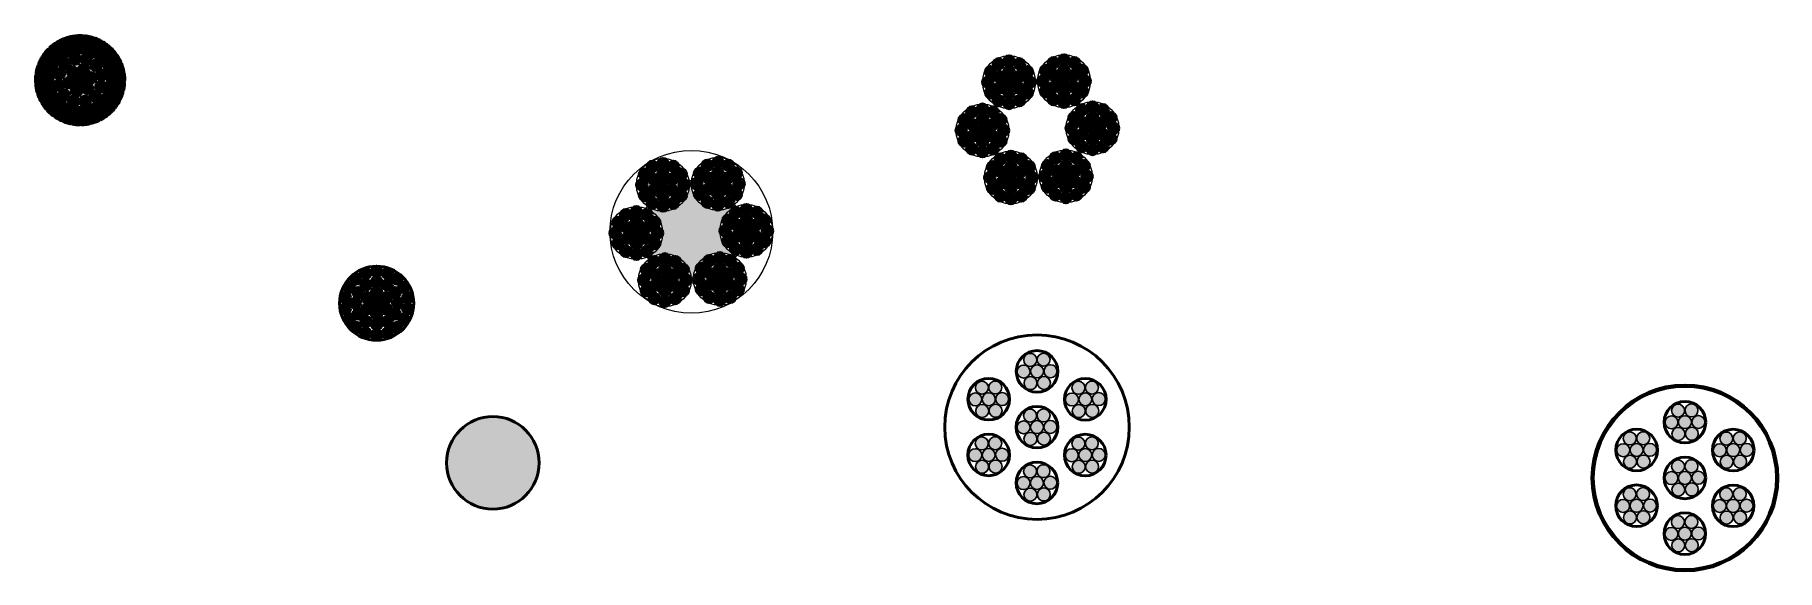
# Model space of a CAD drawing. Header units: millimetres. Extents: x 5641 to 6299, y 2495 to 2697.
import ezdxf

# ---------------------------------------------------------------- set-up
doc = ezdxf.new("R2010")
doc.units = ezdxf.units.MM
doc.layers.add('cienka', color=5, linetype='Continuous', lineweight=20)
doc.layers.add('grube', color=10, linetype='Continuous', lineweight=50)
doc.layers.add('kresk_steel', color=50, linetype='Continuous', lineweight=5, transparency=0.75)
doc.layers.add('kresk_steel2', color=210, linetype='Continuous', lineweight=5, transparency=0.9)

# ---------------------------------------------------------------- blocks, each defined once
blk = doc.blocks.new('drut_lina')
at = {"layer": 'kresk_steel'}
h = blk.add_hatch(color=256, dxfattribs=at)
h.dxf.hatch_style = 1
h.paths.add_polyline_path([(-2, 0, 1), (2, 0, 1)])
at = {"layer": 'grube'}
blk.add_circle((0, 0), 2, dxfattribs=at)
blk = doc.blocks.new('*U31')
at = {"layer": 'grube'}
blk.add_blockref('drut_lina', (0, 0), dxfattribs=at)
blk = doc.blocks.new('*U32')
at = {"layer": 'grube', "color": 0, "linetype": 'ByBlock', "lineweight": -2, "transparency": 16777216}
for p, rotation in [((5766.42, 2597.68), 59.99999999999999), ((5773.34, 2597.68), 299.9999999999999), ((5766.42, 2593.68), 120), ((5769.88, 2591.68), 180), ((5773.34, 2593.68), 240)]:
    blk.add_blockref('*U31', p, dxfattribs=dict(at, rotation=rotation))
blk.add_blockref('*U31', (5769.88, 2599.68), dxfattribs=at)
blk = doc.blocks.new('*U33')
at = {"layer": 'grube'}
blk.add_blockref('drut_lina', (0, 0), dxfattribs=at)
blk = doc.blocks.new('*U34')
at = {"layer": 'grube', "color": 0, "linetype": 'ByBlock', "lineweight": -2, "transparency": 16777216}
for p, rotation in [((5762.95, 2599.68), 59.99999999999999), ((5765.88, 2602.6), 30), ((5773.88, 2602.6), 329.9999999999999), ((5776.81, 2599.68), 299.9999999999999), ((5761.88, 2595.68), 90), ((5762.95, 2591.68), 120), ((5776.81, 2591.68), 240), ((5777.88, 2595.68), 270), ((5765.88, 2588.75), 150), ((5769.88, 2587.68), 180), ((5773.88, 2588.75), 209.9999999999999)]:
    blk.add_blockref('*U33', p, dxfattribs=dict(at, rotation=rotation))
blk.add_blockref('*U33', (5769.88, 2603.68), dxfattribs=at)
blk = doc.blocks.new('*U35')
at = {"layer": 'grube'}
blk.add_blockref('drut_lina', (0, 0), dxfattribs=at)
blk = doc.blocks.new('*U36')
at = {"layer": 'grube', "color": 0, "linetype": 'ByBlock', "lineweight": -2, "transparency": 16777216}
for p, rotation in [((5762.17, 2604.87), 40.00000000000001), ((5765.78, 2606.95), 19.99999999999999), ((5773.98, 2606.95), 340), ((5777.59, 2604.87), 320), ((5758.06, 2597.76), 80.00000000000001), ((5759.49, 2601.68), 59.99999999999999), ((5780.27, 2601.68), 299.9999999999999), ((5781.7, 2597.76), 280), ((5758.06, 2593.59), 99.99999999999999), ((5781.7, 2593.59), 259.9999999999999), ((5759.49, 2589.68), 120), ((5762.17, 2586.48), 140), ((5765.78, 2584.4), 160.0000000000001), ((5773.98, 2584.4), 199.9999999999999), ((5777.59, 2586.48), 219.9999999999999), ((5780.27, 2589.68), 240), ((5769.88, 2583.68), 180)]:
    blk.add_blockref('*U35', p, dxfattribs=dict(at, rotation=rotation))
blk.add_blockref('*U35', (5769.88, 2607.68), dxfattribs=at)
blk = doc.blocks.new('*U66')
at = {"layer": 'grube'}
blk.add_blockref('drut_lina', (0, 0), dxfattribs=at)
blk = doc.blocks.new('*U67')
at = {"layer": 'grube', "color": 0, "linetype": 'ByBlock', "lineweight": -2, "transparency": 16777216}
for p, rotation in [((5766.42, 2597.68), 59.99999999999999), ((5773.34, 2597.68), 299.9999999999999), ((5766.42, 2593.68), 120), ((5769.88, 2591.68), 180), ((5773.34, 2593.68), 240)]:
    blk.add_blockref('*U66', p, dxfattribs=dict(at, rotation=rotation))
blk.add_blockref('*U66', (5769.88, 2599.68), dxfattribs=at)
blk = doc.blocks.new('*U68')
at = {"layer": 'grube'}
blk.add_blockref('drut_lina', (0, 0), dxfattribs=at)
blk = doc.blocks.new('*U69')
at = {"layer": 'grube', "color": 0, "linetype": 'ByBlock', "lineweight": -2, "transparency": 16777216}
for p, rotation in [((5762.95, 2599.68), 59.99999999999999), ((5765.88, 2602.6), 30), ((5773.88, 2602.6), 329.9999999999999), ((5776.81, 2599.68), 299.9999999999999), ((5761.88, 2595.68), 90), ((5762.95, 2591.68), 120), ((5776.81, 2591.68), 240), ((5777.88, 2595.68), 270), ((5765.88, 2588.75), 150), ((5769.88, 2587.68), 180), ((5773.88, 2588.75), 209.9999999999999)]:
    blk.add_blockref('*U68', p, dxfattribs=dict(at, rotation=rotation))
blk.add_blockref('*U68', (5769.88, 2603.68), dxfattribs=at)
blk = doc.blocks.new('*U63')
at = {"layer": 'cienka'}
for radius in [10, 6]:
    blk.add_circle((0, 0), radius, dxfattribs=at)
at = {"layer": 'grube'}
for name, p in [('*U69', (-5769.88, -2595.68)), ('*U67', (-5769.88, -2595.68)), ('drut_lina', (0, 0))]:
    blk.add_blockref(name, p, dxfattribs=at)
blk = doc.blocks.new('*U65')
at = {"layer": 'cienka', "color": 0, "linetype": 'ByBlock', "lineweight": -2, "transparency": 16777216}
for p, rotation in [((5878.73, 2641.25), 299.9999999999999), ((5899.5, 2641.66), 240), ((5910.25, 2623.88), 180), ((5879.45, 2605.27), 59.99999999999999), ((5900.22, 2605.69), 120)]:
    blk.add_blockref('*U63', p, dxfattribs=dict(at, rotation=rotation))
blk.add_blockref('*U63', (5868.71, 2623.05), dxfattribs=at)
blk = doc.blocks.new('*U71')
at = {"layer": 'grube'}
blk.add_blockref('drut_lina', (0, 0), dxfattribs=at)
blk = doc.blocks.new('*U72')
at = {"layer": 'grube', "color": 0, "linetype": 'ByBlock', "lineweight": -2, "transparency": 16777216}
for p, rotation in [((5766.42, 2597.68), 59.99999999999999), ((5773.34, 2597.68), 299.9999999999999), ((5766.42, 2593.68), 120), ((5769.88, 2591.68), 180), ((5773.34, 2593.68), 240)]:
    blk.add_blockref('*U71', p, dxfattribs=dict(at, rotation=rotation))
blk.add_blockref('*U71', (5769.88, 2599.68), dxfattribs=at)
blk = doc.blocks.new('*U73')
at = {"layer": 'grube'}
blk.add_blockref('drut_lina', (0, 0), dxfattribs=at)
blk = doc.blocks.new('*U74')
at = {"layer": 'grube', "color": 0, "linetype": 'ByBlock', "lineweight": -2, "transparency": 16777216}
for p, rotation in [((5762.95, 2599.68), 59.99999999999999), ((5765.88, 2602.6), 30), ((5773.88, 2602.6), 329.9999999999999), ((5776.81, 2599.68), 299.9999999999999), ((5761.88, 2595.68), 90), ((5762.95, 2591.68), 120), ((5776.81, 2591.68), 240), ((5777.88, 2595.68), 270), ((5765.88, 2588.75), 150), ((5769.88, 2587.68), 180), ((5773.88, 2588.75), 209.9999999999999)]:
    blk.add_blockref('*U73', p, dxfattribs=dict(at, rotation=rotation))
blk.add_blockref('*U73', (5769.88, 2603.68), dxfattribs=at)
blk = doc.blocks.new('*U76')
at = {"layer": 'grube'}
blk.add_blockref('drut_lina', (0, 0), dxfattribs=at)
blk = doc.blocks.new('*U77')
at = {"layer": 'grube', "color": 0, "linetype": 'ByBlock', "lineweight": -2, "transparency": 16777216}
for p, rotation in [((5766.42, 2597.68), 59.99999999999999), ((5773.34, 2597.68), 299.9999999999999), ((5766.42, 2593.68), 120), ((5769.88, 2591.68), 180), ((5773.34, 2593.68), 240)]:
    blk.add_blockref('*U76', p, dxfattribs=dict(at, rotation=rotation))
blk.add_blockref('*U76', (5769.88, 2599.68), dxfattribs=at)
blk = doc.blocks.new('*U78')
at = {"layer": 'grube'}
blk.add_blockref('drut_lina', (0, 0), dxfattribs=at)
blk = doc.blocks.new('*U79')
at = {"layer": 'grube', "color": 0, "linetype": 'ByBlock', "lineweight": -2, "transparency": 16777216}
for p, rotation in [((5762.95, 2599.68), 59.99999999999999), ((5765.88, 2602.6), 30), ((5773.88, 2602.6), 329.9999999999999), ((5776.81, 2599.68), 299.9999999999999), ((5761.88, 2595.68), 90), ((5762.95, 2591.68), 120), ((5776.81, 2591.68), 240), ((5777.88, 2595.68), 270), ((5765.88, 2588.75), 150), ((5769.88, 2587.68), 180), ((5773.88, 2588.75), 209.9999999999999)]:
    blk.add_blockref('*U78', p, dxfattribs=dict(at, rotation=rotation))
blk.add_blockref('*U78', (5769.88, 2603.68), dxfattribs=at)
blk = doc.blocks.new('*U81')
at = {"layer": 'grube'}
blk.add_blockref('drut_lina', (0, 0), dxfattribs=at)
blk = doc.blocks.new('*U82')
at = {"layer": 'grube', "color": 0, "linetype": 'ByBlock', "lineweight": -2, "transparency": 16777216}
for p, rotation in [((5766.42, 2597.68), 59.99999999999999), ((5773.34, 2597.68), 299.9999999999999), ((5766.42, 2593.68), 120), ((5769.88, 2591.68), 180), ((5773.34, 2593.68), 240)]:
    blk.add_blockref('*U81', p, dxfattribs=dict(at, rotation=rotation))
blk.add_blockref('*U81', (5769.88, 2599.68), dxfattribs=at)
blk = doc.blocks.new('*U83')
at = {"layer": 'grube'}
blk.add_blockref('drut_lina', (0, 0), dxfattribs=at)
blk = doc.blocks.new('*U84')
at = {"layer": 'grube', "color": 0, "linetype": 'ByBlock', "lineweight": -2, "transparency": 16777216}
for p, rotation in [((5762.95, 2599.68), 59.99999999999999), ((5765.88, 2602.6), 30), ((5773.88, 2602.6), 329.9999999999999), ((5776.81, 2599.68), 299.9999999999999), ((5761.88, 2595.68), 90), ((5762.95, 2591.68), 120), ((5776.81, 2591.68), 240), ((5777.88, 2595.68), 270), ((5765.88, 2588.75), 150), ((5769.88, 2587.68), 180), ((5773.88, 2588.75), 209.9999999999999)]:
    blk.add_blockref('*U83', p, dxfattribs=dict(at, rotation=rotation))
blk.add_blockref('*U83', (5769.88, 2603.68), dxfattribs=at)
blk = doc.blocks.new('*U86')
at = {"layer": 'grube'}
blk.add_blockref('drut_lina', (0, 0), dxfattribs=at)
blk = doc.blocks.new('*U87')
at = {"layer": 'grube', "color": 0, "linetype": 'ByBlock', "lineweight": -2, "transparency": 16777216}
for p, rotation in [((5766.42, 2597.68), 59.99999999999999), ((5773.34, 2597.68), 299.9999999999999), ((5766.42, 2593.68), 120), ((5769.88, 2591.68), 180), ((5773.34, 2593.68), 240)]:
    blk.add_blockref('*U86', p, dxfattribs=dict(at, rotation=rotation))
blk.add_blockref('*U86', (5769.88, 2599.68), dxfattribs=at)
blk = doc.blocks.new('*U88')
at = {"layer": 'grube'}
blk.add_blockref('drut_lina', (0, 0), dxfattribs=at)
blk = doc.blocks.new('*U89')
at = {"layer": 'grube', "color": 0, "linetype": 'ByBlock', "lineweight": -2, "transparency": 16777216}
for p, rotation in [((5762.95, 2599.68), 59.99999999999999), ((5765.88, 2602.6), 30), ((5773.88, 2602.6), 329.9999999999999), ((5776.81, 2599.68), 299.9999999999999), ((5761.88, 2595.68), 90), ((5762.95, 2591.68), 120), ((5776.81, 2591.68), 240), ((5777.88, 2595.68), 270), ((5765.88, 2588.75), 150), ((5769.88, 2587.68), 180), ((5773.88, 2588.75), 209.9999999999999)]:
    blk.add_blockref('*U88', p, dxfattribs=dict(at, rotation=rotation))
blk.add_blockref('*U88', (5769.88, 2603.68), dxfattribs=at)
blk = doc.blocks.new('*U91')
at = {"layer": 'grube'}
blk.add_blockref('drut_lina', (0, 0), dxfattribs=at)
blk = doc.blocks.new('*U92')
at = {"layer": 'grube', "color": 0, "linetype": 'ByBlock', "lineweight": -2, "transparency": 16777216}
for p, rotation in [((5766.42, 2597.68), 59.99999999999999), ((5773.34, 2597.68), 299.9999999999999), ((5766.42, 2593.68), 120), ((5769.88, 2591.68), 180), ((5773.34, 2593.68), 240)]:
    blk.add_blockref('*U91', p, dxfattribs=dict(at, rotation=rotation))
blk.add_blockref('*U91', (5769.88, 2599.68), dxfattribs=at)
blk = doc.blocks.new('*U93')
at = {"layer": 'grube'}
blk.add_blockref('drut_lina', (0, 0), dxfattribs=at)
blk = doc.blocks.new('*U94')
at = {"layer": 'grube', "color": 0, "linetype": 'ByBlock', "lineweight": -2, "transparency": 16777216}
for p, rotation in [((5762.95, 2599.68), 59.99999999999999), ((5765.88, 2602.6), 30), ((5773.88, 2602.6), 329.9999999999999), ((5776.81, 2599.68), 299.9999999999999), ((5761.88, 2595.68), 90), ((5762.95, 2591.68), 120), ((5776.81, 2591.68), 240), ((5777.88, 2595.68), 270), ((5765.88, 2588.75), 150), ((5769.88, 2587.68), 180), ((5773.88, 2588.75), 209.9999999999999)]:
    blk.add_blockref('*U93', p, dxfattribs=dict(at, rotation=rotation))
blk.add_blockref('*U93', (5769.88, 2603.68), dxfattribs=at)
blk = doc.blocks.new('*U96')
at = {"layer": 'grube'}
blk.add_blockref('drut_lina', (0, 0), dxfattribs=at)
blk = doc.blocks.new('*U97')
at = {"layer": 'grube', "color": 0, "linetype": 'ByBlock', "lineweight": -2, "transparency": 16777216}
for p, rotation in [((5766.42, 2597.68), 59.99999999999999), ((5773.34, 2597.68), 299.9999999999999), ((5766.42, 2593.68), 120), ((5769.88, 2591.68), 180), ((5773.34, 2593.68), 240)]:
    blk.add_blockref('*U96', p, dxfattribs=dict(at, rotation=rotation))
blk.add_blockref('*U96', (5769.88, 2599.68), dxfattribs=at)
blk = doc.blocks.new('*U98')
at = {"layer": 'grube'}
blk.add_blockref('drut_lina', (0, 0), dxfattribs=at)
blk = doc.blocks.new('*U99')
at = {"layer": 'grube', "color": 0, "linetype": 'ByBlock', "lineweight": -2, "transparency": 16777216}
for p, rotation in [((5762.95, 2599.68), 59.99999999999999), ((5765.88, 2602.6), 30), ((5773.88, 2602.6), 329.9999999999999), ((5776.81, 2599.68), 299.9999999999999), ((5761.88, 2595.68), 90), ((5762.95, 2591.68), 120), ((5776.81, 2591.68), 240), ((5777.88, 2595.68), 270), ((5765.88, 2588.75), 150), ((5769.88, 2587.68), 180), ((5773.88, 2588.75), 209.9999999999999)]:
    blk.add_blockref('*U98', p, dxfattribs=dict(at, rotation=rotation))
blk.add_blockref('*U98', (5769.88, 2603.68), dxfattribs=at)
blk = doc.blocks.new('*U117')
at = {"layer": 'kresk_steel'}
h = blk.add_hatch(color=256, dxfattribs=at)
h.dxf.hatch_style = 1
edge = h.paths.add_edge_path()
edge.add_spline(control_points=[(0.97, -1.62), (1.15, -1.62), (1.49, -1.63), (1.91, -1.62), (2.31, -1.43), (2.3, -0.97), (2.36, -0.55), (2.1, -0.22), (1.74, -0.04), (1.36, 0.12), (1.12, 0.49), (1.06, 0.86), (1.11, 1.2), (1.01, 1.52), (0.62, 1.63), (0.07, 1.6), (-0.63, 1.57), (-1.4, 1.45), (-1.88, 1.34), (-2.11, 1.29)], knot_values=[0, 0, 0, 0, 0.547334, 1.019468, 1.280778, 1.754485, 2.242067, 2.501728, 2.938915, 3.439927, 3.715255, 4.217831, 4.50649, 4.763482, 5.133889, 5.577584, 6.455817, 7.219705, 7.921917, 7.921917, 7.921917, 7.921917], degree=3, periodic=0)
edge.add_spline(control_points=[(-2.11, 1.29), (-2.17, 1.27), (-2.31, 1.21), (-2.36, 0.89), (-2.31, 0.54), (-2.15, 0.14), (-1.77, -0.11), (-1.33, -0.15), (-0.91, -0.28), (-0.65, -0.57), (-0.5, -0.84), (-0.5, -1.2), (-0.35, -1.61), (0.21, -1.6), (0.6, -1.61), (0.9, -1.61), (0.97, -1.62)], knot_values=[7.921917, 7.921917, 7.921917, 7.921917, 8.09718, 8.356814, 8.77945, 9.189428, 9.607857, 10.066654, 10.504699, 10.876013, 11.213331, 11.405162, 11.947545, 12.242243, 12.95116, 13.153408, 13.153408, 13.153408, 13.153408], degree=3, periodic=0)
edge.add_arc((0.71, -11.95), 10.34, 88.60563, 88.90242, ccw=False)
at = {"layer": 'grube'}
blk.add_spline([(-2.11, 1.29), (-1.42, 1.43), (-0.67, 1.55), (0.21, 1.61), (0.65, 1.6), (0.99, 1.45), (1.09, 1.22), (1.08, 0.93), (1.18, 0.43), (1.33, 0.2), (1.76, -0.05), (2.13, -0.28), (2.28, -0.49), (2.31, -0.98), (2.21, -1.44), (1.98, -1.57), (1.51, -1.62), (0.76, -1.61), (0.06, -1.6), (-0.24, -1.56), (-0.49, -1.08), (-0.51, -0.89), (-0.66, -0.59), (-0.91, -0.32), (-1.33, -0.17), (-1.77, -0.07), (-2.12, 0.17), (-2.29, 0.54), (-2.34, 0.96), (-2.26, 1.21), (-2.11, 1.29)], degree=3, dxfattribs=at)
blk = doc.blocks.new('*U119')
at = {"layer": 'grube', "color": 0, "linetype": 'ByBlock', "lineweight": -2, "transparency": 16777216}
for p, rotation in [((2419.29, 1104.69), 31.30434782608693), ((2422.2, 1106.16), 15.65217391304344), ((2428.65, 1106.55), 344.3478260869565), ((2431.72, 1105.43), 328.6956521739131), ((2434.36, 1103.52), 313.0434782608696), ((2414.26, 1096.58), 78.26086956521738), ((2415.17, 1099.71), 62.60869565217389), ((2416.89, 1102.48), 46.95652173913042), ((2436.4, 1100.98), 297.3913043478261), ((2437.67, 1097.97), 281.7391304347826), ((2414.24, 1093.32), 93.91304347826083), ((2415.09, 1090.17), 109.5652173913043), ((2437.62, 1091.51), 250.4347826086956), ((2438.09, 1094.74), 266.0869565217391), ((2416.76, 1087.37), 125.2173913043478), ((2419.12, 1085.12), 140.8695652173913), ((2422.01, 1083.59), 156.5217391304348), ((2431.53, 1084.16), 203.4782608695652), ((2434.21, 1086.02), 219.1304347826086), ((2436.29, 1088.53), 234.7826086956522), ((2425.19, 1082.9), 172.1739130434783), ((2428.45, 1083.1), 187.8260869565217)]:
    blk.add_blockref('*U117', p, dxfattribs=dict(at, rotation=rotation))
blk.add_blockref('*U117', (2425.4, 1106.8), dxfattribs=at)
blk = doc.blocks.new('drut')
at = {"layer": 'kresk_steel'}
h = blk.add_hatch(color=256, dxfattribs=at)
h.dxf.hatch_style = 1
h.paths.add_polyline_path([(-2, 0, 1), (2, 0, 1)])
at = {"layer": 'grube'}
blk.add_circle((0, 0), 2, dxfattribs=at)
blk = doc.blocks.new('*U120')
at = {"layer": 'grube', "rotation": 300.0000000000001}
blk.add_blockref('drut', (0, 0), dxfattribs=at)
blk = doc.blocks.new('*U121')
at = {"layer": 'grube', "color": 0, "linetype": 'ByBlock', "lineweight": -2, "transparency": 16777216}
for p, rotation in [((2423.37, 1097.87), 59.99999999999999), ((2430.11, 1095.71), 299.9999999999999), ((2422.12, 1093.98), 120), ((2424.86, 1090.95), 180), ((2428.86, 1091.81), 239.9999999999999)]:
    blk.add_blockref('*U120', p, dxfattribs=dict(at, rotation=rotation))
blk.add_blockref('*U120', (2427.36, 1098.73), dxfattribs=at)
blk = doc.blocks.new('*U122')
at = {"layer": 'grube', "rotation": 329.9999999999999}
blk.add_blockref('drut', (0, 0), dxfattribs=at)
blk = doc.blocks.new('*U123')
at = {"layer": 'grube', "color": 0, "linetype": 'ByBlock', "lineweight": -2, "transparency": 16777216}
blk.add_blockref('*U122', (2424.23, 1102.89), dxfattribs=at)
for p, rotation in [((2428.5, 1102.76), 329.9999999999999), ((2418.2, 1097.23), 59.99999999999999), ((2420.46, 1100.87), 30), ((2432.14, 1100.5), 299.9999999999999), ((2434.16, 1096.73), 270), ((2418.07, 1092.96), 90), ((2420.09, 1089.19), 120), ((2431.77, 1088.82), 210), ((2434.03, 1092.45), 240), ((2423.73, 1086.93), 150), ((2428, 1086.8), 180)]:
    blk.add_blockref('*U122', p, dxfattribs=dict(at, rotation=rotation))
blk = doc.blocks.new('*U124')
at = {"layer": 'kresk_steel'}
h = blk.add_hatch(color=256, dxfattribs=at)
h.dxf.hatch_style = 1
edge = h.paths.add_edge_path()
edge.add_spline(control_points=[(2.08, 1.52), (1.84, 1.54), (1.36, 1.59), (0.58, 1.63), (-0.12, 1.59), (-0.68, 1.56), (-1.05, 1.41), (-1.12, 1.08), (-1.03, 0.74), (-1.05, 0.38), (-1.24, -0.02), (-1.61, -0.22), (-1.95, -0.44), (-2.17, -0.8), (-2.06, -1.2), (-2.02, -1.66), (-1.61, -1.81), (-1.12, -1.76), (-0.48, -1.68), (0.08, -1.6), (0.64, -1.55), (0.75, -1.13), (0.71, -0.78), (0.83, -0.49), (1.05, -0.17), (1.46, 0), (1.89, 0.08), (2.24, 0.37), (2.35, 0.79), (2.37, 1.15), (2.28, 1.46), (2.13, 1.5), (2.08, 1.52)], knot_values=[0, 0, 0, 0, 0.702212, 1.4661, 2.344333, 2.788028, 3.158435, 3.415427, 3.704086, 4.206662, 4.48199, 4.983003, 5.42019, 5.67985, 6.167433, 6.64114, 6.902449, 7.374583, 8.124165, 8.833082, 9.12778, 9.670163, 9.861995, 10.199313, 10.570626, 11.008671, 11.467468, 11.885898, 12.295876, 12.718512, 12.978145, 13.153408, 13.153408, 13.153408, 13.153408], degree=3, periodic=0)
at = {"layer": 'grube'}
blk.add_spline([(2.08, 1.52), (1.38, 1.59), (0.61, 1.62), (-0.26, 1.58), (-0.7, 1.53), (-1.03, 1.34), (-1.1, 1.1), (-1.06, 0.81), (-1.1, 0.31), (-1.22, 0.07), (-1.62, -0.24), (-1.97, -0.5), (-2.1, -0.73), (-2.07, -1.22), (-1.92, -1.67), (-1.68, -1.77), (-1.21, -1.77), (-0.47, -1.68), (0.24, -1.59), (0.52, -1.52), (0.73, -1.02), (0.73, -0.83), (0.84, -0.51), (1.06, -0.21), (1.45, -0.02), (1.89, 0.12), (2.21, 0.4), (2.34, 0.79), (2.34, 1.21), (2.24, 1.45), (2.08, 1.52)], degree=3, dxfattribs=at)
blk = doc.blocks.new('*U125')
at = {"layer": 'grube', "color": 0, "linetype": 'ByBlock', "lineweight": -2, "transparency": 16777216}
for p, rotation in [((2413.9, 1104.02), 49.6551724137931), ((2416.16, 1106.44), 37.24137931034483), ((2418.88, 1108.31), 24.82758620689654), ((2421.95, 1109.54), 12.41379310344822), ((2428.5, 1109.94), 347.5862068965517), ((2431.69, 1109.07), 335.1724137931035), ((2434.62, 1107.54), 322.7586206896552), ((2437.15, 1105.41), 310.3448275862069), ((2411.17, 1098.05), 74.48275862068964), ((2412.21, 1101.18), 62.06896551724135), ((2439.16, 1102.79), 297.9310344827586), ((2440.57, 1099.8), 285.5172413793103), ((2410.83, 1094.76), 86.89655172413792), ((2411.21, 1091.48), 99.3103448275862), ((2440.62, 1090.04), 248.2758620689655), ((2441.31, 1093.27), 260.6896551724138), ((2441.3, 1096.58), 273.1034482758621), ((2412.28, 1088.35), 111.7241379310345), ((2414, 1085.53), 124.1379310344828), ((2416.28, 1083.14), 136.551724137931), ((2437.26, 1084.39), 223.448275862069), ((2439.25, 1087.04), 235.8620689655172), ((2419.03, 1081.3), 148.9655172413793), ((2422.11, 1080.1), 161.3793103448276), ((2425.37, 1079.58), 173.7931034482759), ((2428.67, 1079.78), 186.206896551724), ((2431.85, 1080.68), 198.6206896551724), ((2434.76, 1082.24), 211.0344827586207)]:
    blk.add_blockref('*U124', p, dxfattribs=dict(at, rotation=rotation))
blk.add_blockref('*U124', (2425.2, 1110.1), dxfattribs=at)
blk = doc.blocks.new('*U203')
at = {"layer": 'grube', "lineweight": 30}
blk.add_circle((0, 0), 2.45, dxfattribs=at)
blk = doc.blocks.new('*U204')
at = {"layer": 'grube', "color": 0, "linetype": 'ByBlock', "lineweight": -2, "transparency": 16777216}
blk.add_blockref('*U203', (6016.7, 2553.23), dxfattribs=at)
for p, rotation in [((6021.77, 2553.3), 299.9999999999999), ((6014.22, 2548.8), 60.00000000000001), ((6016.82, 2544.44), 120), ((6021.89, 2544.51), 180), ((6024.37, 2548.94), 239.9999999999999)]:
    blk.add_blockref('*U203', p, dxfattribs=dict(at, rotation=rotation))
blk = doc.blocks.new('splot_oslonka')
at = {"layer": 'kresk_steel'}
h = blk.add_hatch(color=256, dxfattribs=at)
h.dxf.hatch_style = 1
h.paths.add_polyline_path([(2.45, 0, 1), (-2.45, 0, 1)])
h.paths.add_polyline_path([(-5.04, 4.36, 1), (-0.15, 4.36, 1)])
h.paths.add_polyline_path([(0.03, 4.43, 1), (4.92, 4.43, 1)])
h.paths.add_polyline_path([(7.52, 0.07, 1), (2.63, 0.07, 1)])
h.paths.add_polyline_path([(5.04, -4.36, 1), (0.15, -4.36, 1)])
h.paths.add_polyline_path([(-0.03, -4.43, 1), (-4.92, -4.43, 1)])
h.paths.add_polyline_path([(-2.63, -0.07, 1), (-7.52, -0.07, 1)])
at = {"layer": 'grube', "lineweight": 50}
blk.add_circle((0, 0), 7.85, dxfattribs=at)
at = {"layer": 'grube', "lineweight": 30}
blk.add_circle((0, 0), 2.45, dxfattribs=at)
blk.add_blockref('*U204', (-6019.3, -2548.87), dxfattribs=at)
blk = doc.blocks.new('*U134')
at = {"layer": 'grube'}
blk.add_blockref('splot_oslonka', (0, 0), dxfattribs=at)
blk = doc.blocks.new('*U135')
at = {"layer": 'grube', "color": 0, "linetype": 'ByBlock', "lineweight": -2, "transparency": 16777216}
blk.add_blockref('*U134', (6019.32, 2569.93), dxfattribs=at)
for p, rotation in [((6001.07, 2559.42), 60.00000000000001), ((6037.55, 2559.38), 299.9999999999999), ((6001.04, 2538.36), 120), ((6037.52, 2538.32), 239.9999999999999), ((6019.27, 2527.81), 180)]:
    blk.add_blockref('*U134', p, dxfattribs=dict(at, rotation=rotation))
blk = doc.blocks.new('*U143')
at = {"layer": 'grube'}
blk.add_blockref('splot_oslonka', (0, 0), dxfattribs=at)
blk = doc.blocks.new('*U144')
at = {"layer": 'grube', "color": 0, "linetype": 'ByBlock', "lineweight": -2, "transparency": 16777216}
blk.add_blockref('*U143', (6019.32, 2569.93), dxfattribs=at)
for p, rotation in [((6001.07, 2559.42), 60.00000000000001), ((6037.55, 2559.38), 299.9999999999999), ((6001.04, 2538.36), 120), ((6037.52, 2538.32), 239.9999999999999), ((6019.27, 2527.81), 180)]:
    blk.add_blockref('*U143', p, dxfattribs=dict(at, rotation=rotation))

msp = doc.modelspace()

# ---------------------------------------------------------------- hatches: boundary and pattern name
at = {"layer": 'kresk_steel'}
h = msp.add_hatch(color=256, dxfattribs=at)
h.dxf.hatch_style = 1
h.paths.add_polyline_path([(5831.3, 2535.4, 1), (5796.3, 2535.4, 1)])
at = {"layer": 'kresk_steel2'}
h = msp.add_hatch(color=256, dxfattribs=at)
h.dxf.hatch_style = 1
edge = h.paths.add_edge_path()
edge.add_arc((5657.9, 2679.9), 10.34, 0, 360)
h = msp.add_hatch(color=256, dxfattribs=at)
h.dxf.hatch_style = 1
h.paths.add_polyline_path([(5905.5, 2632.18, 0.012208), (5905.01, 2632.99, -0.628109), (5888.78, 2640.81, -0.027965), (5888.85, 2641.93, 0.012309), (5887.9, 2641.91, -0.037994), (5888.01, 2640.4, -0.615278), (5872.08, 2632.35, 0.012309), (5871.62, 2631.52, -0.309067), (5877.99, 2622.2, -0.297363), (5872.02, 2613.05, 0.012208), (5872.5, 2612.24, -0.62805), (5888.73, 2604.42, -0.02648), (5888.68, 2603.36, 0.012109), (5889.61, 2603.38, -0.036466), (5889.5, 2604.83, -0.613176), (5905.39, 2612.92, 0.012109), (5905.84, 2613.74, -0.307442), (5899.53, 2623.03, -0.297317)])

# ---------------------------------------------------------------- linework, layer by layer
at = {"layer": 'cienka'}
for centre, radius in [((5657.9, 2679.9), 6.09), ((5888.74, 2622.65), 30.74), ((5878.01, 2640.4), 10), ((5878.01, 2640.4), 6), ((5898.78, 2640.81), 10), ((5898.78, 2640.81), 6), ((5867.99, 2622.2), 10), ((5909.53, 2623.03), 10), ((5867.99, 2622.2), 6), ((5909.53, 2623.03), 6), ((5878.73, 2604.42), 10), ((5899.5, 2604.83), 10), ((5878.73, 2604.42), 6), ((5899.5, 2604.83), 6)]:
    msp.add_circle(centre, radius, dxfattribs=at)
for start, end in [(89.6839, 92.50483), (149.78634, 152.60727), (29.64431, 32.44196), (209.84921, 212.64687), (329.70689, 332.48183), (269.80935, 272.58429)]:
    msp.add_arc((5888.74, 2622.65), 19.28, start, end, dxfattribs=at)
at = {"layer": 'grube'}
for centre, radius in [((5657.9, 2679.9), 10.34), ((5769.88, 2595.68), 14), ((6019.3, 2548.87), 34.84), ((5813.8, 2535.4), 17.5)]:
    msp.add_circle(centre, radius, dxfattribs=at)
at = {"layer": 'grube', "lineweight": 70}
msp.add_circle((6263.99, 2529.69), 34.84, dxfattribs=at)

# ---------------------------------------------------------------- block references
at = {"layer": 'cienka'}
msp.add_blockref('*U65', (129.99, 37.9), dxfattribs=at)
at = {"layer": 'grube'}
for name, p in [('*U125', (3231.79, 1585.06)), ('*U119', (3231.79, 1585.06)), ('*U123', (3231.79, 1585.06)), ('*U121', (3231.79, 1585.06)), ('drut', (5657.9, 2679.9)), ('*U74', (98.11, 26.53)), ('*U72', (98.11, 26.53)), ('drut_lina', (5867.99, 2622.2)), ('*U36', (0, 0)), ('*U34', (0, 0)), ('*U32', (0, 0)), ('drut_lina', (5769.88, 2595.68)), ('drut_lina', (5769.88, 2591.68)), ('drut_lina', (5769.88, 2587.68)), ('drut_lina', (5769.88, 2583.68)), ('*U135', (0, 0)), ('splot_oslonka', (6019.3, 2548.87)), ('*U144', (244.69, -19.18)), ('splot_oslonka', (6263.99, 2529.69))]:
    msp.add_blockref(name, p, dxfattribs=at)
for name, p, rotation in [('*U99', (745.15, 6339.42), 299.9999999999999), ('*U94', (6535.8, 8935.51), 240), ('*U97', (745.15, 6339.42), 299.9999999999999), ('*U92', (6535.8, 8935.51), 240), ('drut_lina', (5878.01, 2640.4), 299.9999999999999), ('drut_lina', (5898.78, 2640.81), 240), ('*U89', (11679.41, 5218.71), 180), ('*U87', (11679.41, 5218.71), 180), ('drut_lina', (5909.53, 2623.03), 180), ('*U79', (5241.71, -3690.28), 59.99999999999999), ('*U77', (5241.71, -3690.28), 59.99999999999999), ('*U84', (11032.36, -1094.19), 120), ('*U82', (11032.36, -1094.19), 120), ('drut_lina', (5878.73, 2604.42), 59.99999999999999), ('drut_lina', (5899.5, 2604.83), 120)]:
    msp.add_blockref(name, p, dxfattribs=dict(at, rotation=rotation))

doc.saveas('drawing.dxf')
